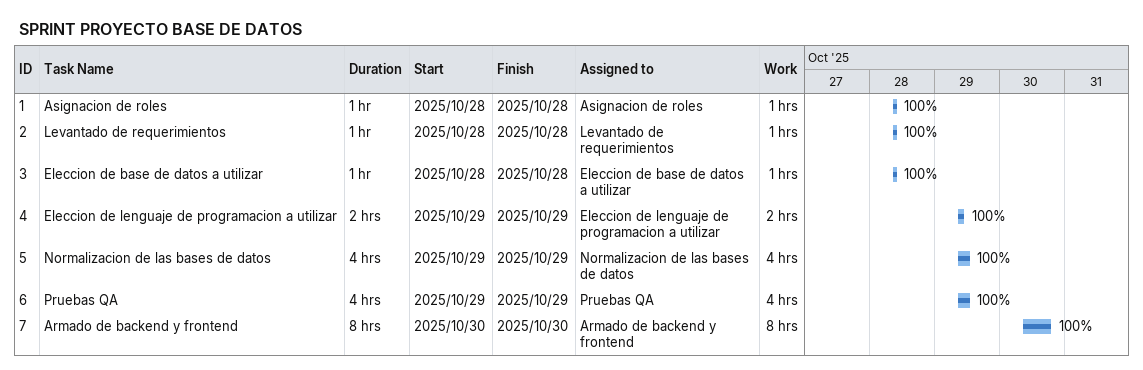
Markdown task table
SPRINT PROYECTO BASE DE DATOS

| ID | Task | Duration | Start | Finish | Resources | % complete | Work (h) |
|---|---|---|---|---|---|---|---|
| 1 | Asignacion de roles | 1h | 2025-10-28 | 2025-10-28 | Asignacion de roles | 100 | 1 |
| 2 | Levantado de requerimientos | 1h | 2025-10-28 | 2025-10-28 | Levantado de requerimientos | 100 | 1 |
| 3 | Eleccion de base de datos a utilizar | 1h | 2025-10-28 | 2025-10-28 | Eleccion de base de datos a utilizar | 100 | 1 |
| 4 | Eleccion de lenguaje de programacion a utilizar | 2h | 2025-10-29 | 2025-10-29 | Eleccion de lenguaje de programacion a utilizar | 100 | 2 |
| 5 | Normalizacion de las bases de datos | 4h | 2025-10-29 | 2025-10-29 | Normalizacion de las bases de datos | 100 | 4 |
| 6 | Pruebas QA | 4h | 2025-10-29 | 2025-10-29 | Pruebas QA | 100 | 4 |
| 7 | Armado de backend y frontend | 8h | 2025-10-30 | 2025-10-30 | Armado de backend y frontend | 100 | 8 |
